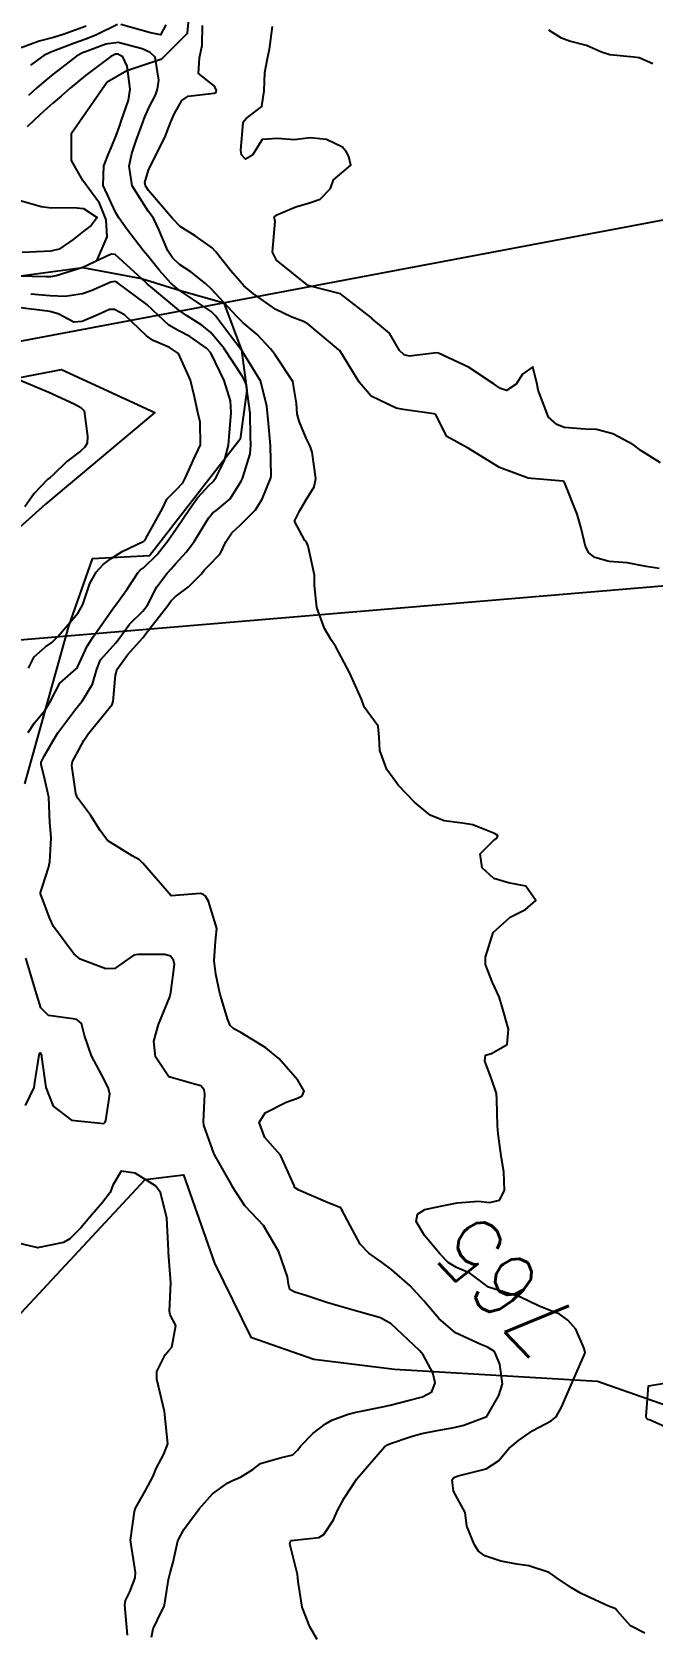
# Model space of a CAD drawing. Header units: metres. Extents: x 318500 to 325275, y 7408834 to 7428799.
# Drawn here: x 321737.2 to 321775.7, y 7423506.6 to 7423605.8 of the extents above; entities that cross this region are included whole.
import ezdxf
from ezdxf.enums import TextEntityAlignment as Align

# ---------------------------------------------------------------- set-up
doc = ezdxf.new("R2010")
doc.units = ezdxf.units.M
doc.header["$MEASUREMENT"] = 0
doc.linetypes.add('CONTINUO', pattern=[0])
for name, color, linetype in [('Cotas', 45, 'Continuous'), ('Curvas de Nivel 1m', 11, 'Continuous'), ('Curvas de Nivel 5m', 15, 'Continuous'), ('Hidrografia', 140, 'Continuous'), ('TEXTO', 45, 'Continuous')]:
    doc.layers.add(name, color=color, linetype=linetype)
doc.styles.add('Style-STANDARD', font='STANDARD.shx')

msp = doc.modelspace()

# ---------------------------------------------------------------- linework, layer by layer
at = {"layer": 'Curvas de Nivel 1m', "flags": 128}
for points, elevation in [([(321740.558, 7423606.161), (321739.204, 7423605.677), (321738.547, 7423605.476), (321737.658, 7423605.234), (321736.537, 7423604.821)], 767), ([(321742.507, 7423606.281), (321741.215, 7423605.635), (321740.546, 7423605.372), (321739.776, 7423605.087), (321738.534, 7423604.611), (321738.338, 7423604.537), (321737.935, 7423604.346), (321737.117, 7423603.761)], 766), ([(321745.517, 7423606.246), (321745.169, 7423605.632), (321744.552, 7423605.757), (321742.709, 7423606.279)], 766), ([(321776.121, 7423572.534), (321775.304, 7423572.661), (321774.125, 7423572.886), (321773.027, 7423572.97), (321772.13, 7423573.203), (321771.747, 7423573.499), (321771.546, 7423573.889), (321771.284, 7423575.032), (321771.034, 7423575.901), (321770.269, 7423577.829), (321770.222, 7423577.91), (321770.19, 7423577.933), (321770.156, 7423577.945), (321768.192, 7423578.105), (321767.996, 7423578.138), (321766.203, 7423578.802), (321764.273, 7423579.989), (321764.242, 7423580.012), (321764.22, 7423580.016), (321762.937, 7423580.719), (321762.289, 7423582.019), (321762.241, 7423582.086), (321762.143, 7423582.12), (321760.245, 7423582.385), (321759.81, 7423582.483), (321758.257, 7423583.227), (321757.503, 7423584.082), (321756.299, 7423586.045), (321756.25, 7423586.1), (321754.316, 7423587.703), (321754.052, 7423587.859), (321753.286, 7423588.136), (321752.327, 7423588.591), (321750.946, 7423589.566), (321750.348, 7423590.065), (321750.236, 7423590.181), (321749.548, 7423591.002), (321748.595, 7423592.198), (321748.382, 7423592.431), (321747.338, 7423593.169), (321746.393, 7423593.743), (321745.93, 7423594.237), (321744.426, 7423595.979), (321744.242, 7423596.262), (321744.212, 7423596.482), (321744.44, 7423597.248), (321744.922, 7423598.253), (321745.444, 7423599.267), (321745.826, 7423600.24), (321746.019, 7423600.705), (321746.5, 7423601.558), (321746.892, 7423601.836), (321748.507, 7423602.012), (321748.629, 7423602.078), (321748.656, 7423602.199), (321748.513, 7423602.468), (321747.545, 7423603.239), (321747.589, 7423604.214), (321747.77, 7423604.983), (321747.783, 7423606.212)], 766), ([(321776.209, 7423579.079), (321774.972, 7423579.849), (321774.538, 7423580.17), (321774.225, 7423580.36), (321773.246, 7423580.891), (321772.233, 7423581.147), (321771.518, 7423581.182), (321770.234, 7423581.281), (321769.772, 7423581.453), (321769.248, 7423581.925), (321768.612, 7423583.588), (321768.551, 7423583.936), (321768.286, 7423585.032), (321767.646, 7423584.583), (321767.246, 7423583.955), (321766.652, 7423583.576), (321766.266, 7423583.703), (321765.872, 7423583.974), (321764.285, 7423585.019), (321762.422, 7423585.894), (321762.298, 7423585.904), (321760.623, 7423585.709), (321760.296, 7423585.78), (321760.011, 7423586.044), (321759.394, 7423587.137), (321758.32, 7423588.02), (321758.297, 7423588.048), (321758.278, 7423588.071), (321756.342, 7423589.559), (321754.412, 7423590.057), (321754.349, 7423590.075), (321754.285, 7423590.121), (321752.373, 7423591.653), (321752.118, 7423592.154), (321752.291, 7423594.044), (321752.282, 7423594.152), (321752.226, 7423594.329), (321752.405, 7423594.459), (321753.573, 7423594.972), (321754.416, 7423595.215), (321755.088, 7423595.446), (321755.718, 7423596.107), (321755.904, 7423596.636), (321756.445, 7423597.1), (321756.993, 7423597.551), (321756.858, 7423598.094), (321756.716, 7423598.349), (321756.466, 7423598.665), (321755.487, 7423599.132), (321754.467, 7423599.247), (321753.471, 7423599.128), (321752.466, 7423599.193), (321751.496, 7423599.133), (321750.889, 7423598.173), (321750.447, 7423597.928), (321750.203, 7423598.182), (321750.158, 7423598.48), (321750.308, 7423600.182), (321750.365, 7423600.298), (321750.484, 7423600.436), (321751.466, 7423601.195), (321751.612, 7423602.163), (321751.656, 7423603.298), (321751.826, 7423604.161), (321751.945, 7423604.753), (321752.123, 7423606.157)], 767), ([(321775.722, 7423603.842), (321774.885, 7423604.197), (321774.544, 7423604.255), (321773.052, 7423604.39), (321772.547, 7423604.552), (321771.614, 7423604.963), (321770.553, 7423605.24), (321770.056, 7423605.418), (321769.283, 7423605.929)], 768), ([(321754.89, 7423506.095), (321754.454, 7423506.89), (321753.963, 7423508.109), (321753.713, 7423509.684), (321753.67, 7423510.116), (321753.305, 7423511.607), (321753.212, 7423512.025), (321753.222, 7423512.121), (321753.248, 7423512.184), (321753.312, 7423512.233), (321755.004, 7423512.413), (321755.318, 7423512.602), (321755.91, 7423513.512), (321756.163, 7423514.088), (321756.569, 7423514.864), (321757.37, 7423516.07), (321759.08, 7423518.045), (321759.265, 7423518.169), (321759.393, 7423518.223), (321760.735, 7423518.692), (321761.403, 7423518.873), (321762.353, 7423519.058), (321763.409, 7423519.239), (321764.005, 7423519.387), (321765.42, 7423519.933), (321765.436, 7423519.944), (321765.452, 7423519.96), (321766.171, 7423521.221), (321766.394, 7423521.951), (321766.236, 7423523.178), (321765.894, 7423523.956), (321765.474, 7423524.237), (321765.05, 7423524.392), (321763.487, 7423525.111), (321762.444, 7423526.006), (321761.516, 7423527.096), (321760.663, 7423528.029), (321759.54, 7423529.025), (321758.944, 7423529.449), (321758.099, 7423530.062), (321757.558, 7423530.624), (321756.775, 7423532.082), (321756.366, 7423532.866), (321755.591, 7423533.188), (321753.757, 7423533.96), (321753.599, 7423534.064), (321753.565, 7423534.086), (321753.521, 7423534.121), (321753.469, 7423534.255), (321752.618, 7423536.135), (321751.646, 7423537.242), (321751.311, 7423538.155), (321751.666, 7423538.758), (321752.978, 7423539.435), (321753.675, 7423539.669), (321753.971, 7423539.823), (321754.091, 7423540.116), (321753.69, 7423540.78), (321752.524, 7423542.138), (321751.72, 7423542.804), (321750.159, 7423543.748), (321749.737, 7423543.981), (321749.492, 7423544.182), (321749.332, 7423544.596), (321748.861, 7423546.189), (321748.61, 7423547.359), (321748.51, 7423548.193), (321748.589, 7423549.411), (321748.675, 7423550.191), (321748.149, 7423551.885), (321747.963, 7423552.199), (321747.842, 7423552.311), (321747.67, 7423552.375), (321745.84, 7423552.23), (321744.087, 7423554.257), (321743.873, 7423554.456), (321743.427, 7423554.714), (321741.891, 7423555.648), (321741.436, 7423556.287), (321740.836, 7423557.223), (321740.029, 7423558.308), (321739.924, 7423558.574), (321739.672, 7423560.314), (321739.718, 7423560.55), (321739.961, 7423561.018), (321740.425, 7423561.851), (321740.707, 7423562.299), (321741.996, 7423563.869), (321742.179, 7423564.097), (321742.235, 7423564.278), (321742.38, 7423565.921), (321742.499, 7423566.275), (321743.133, 7423567.18), (321744.059, 7423568.213), (321744.082, 7423568.237), (321744.109, 7423568.259), (321744.234, 7423568.43), (321745.639, 7423570.237), (321745.82, 7423570.497), (321746.088, 7423570.774), (321746.923, 7423571.392), (321747.714, 7423572.206), (321747.89, 7423572.427), (321748.117, 7423572.656), (321748.881, 7423573.44), (321749.24, 7423574.189), (321749.596, 7423574.735), (321750.151, 7423575.232), (321751.073, 7423576.166), (321751.492, 7423576.839), (321752.029, 7423578.152), (321752.055, 7423578.289), (321752.01, 7423580.153), (321751.856, 7423581.775), (321751.817, 7423582.156), (321751.783, 7423582.621), (321751.384, 7423584.163), (321750.297, 7423585.956), (321750.13, 7423586.182), (321749.531, 7423586.964), (321748.586, 7423588.197), (321748.324, 7423588.462), (321747.571, 7423588.972), (321746.344, 7423589.798), (321745.823, 7423590.238), (321745.125, 7423591.015), (321744.367, 7423591.941), (321744.105, 7423592.263), (321743.09, 7423593.573), (321742.595, 7423594.278), (321742.405, 7423594.589), (321741.626, 7423596.292), (321741.656, 7423597.506), (321741.969, 7423598.287), (321742.12, 7423598.62), (321742.468, 7423599.488), (321742.678, 7423600.077), (321742.747, 7423600.277), (321743.19, 7423601.583), (321743.301, 7423602.272), (321743.103, 7423603.695), (321742.851, 7423604.277), (321742.532, 7423604.443), (321742.384, 7423604.431), (321742.092, 7423604.287), (321740.518, 7423603.12), (321739.582, 7423602.324), (321739.013, 7423601.821), (321738.496, 7423601.388), (321737.936, 7423600.897), (321737.362, 7423600.351), (321736.899, 7423599.93)], 764), ([(321736.415, 7423595.386), (321737.769, 7423594.987), (321738.408, 7423594.905), (321739.804, 7423594.924), (321740.408, 7423594.864), (321741.245, 7423594.297), (321740.883, 7423593.812), (321740.387, 7423593.428), (321739.754, 7423592.945), (321738.896, 7423592.332), (321738.369, 7423592.223), (321736.602, 7423592.123)], 764), ([(321744.621, 7423506.236), (321744.715, 7423506.758), (321745.255, 7423507.873), (321745.391, 7423508.095), (321745.437, 7423508.227), (321745.682, 7423509.826), (321745.782, 7423510.223), (321745.959, 7423510.883), (321746.252, 7423512.216), (321746.621, 7423512.91), (321747.335, 7423513.86), (321747.481, 7423514.054), (321747.588, 7423514.196), (321748.403, 7423515.136), (321749.365, 7423515.807), (321749.606, 7423515.928), (321750.148, 7423516.162), (321750.898, 7423516.632), (321751.379, 7423517.003), (321752.609, 7423517.358), (321753.384, 7423517.554), (321753.669, 7423517.835), (321753.881, 7423518.115), (321754.631, 7423518.878), (321755.411, 7423519.476), (321755.805, 7423519.703), (321756.817, 7423520.079), (321757.298, 7423520.196), (321757.422, 7423520.219), (321758.956, 7423520.518), (321759.429, 7423520.627), (321760.551, 7423520.911), (321761.437, 7423521.146), (321762.006, 7423521.447), (321762.219, 7423522.008), (321762.076, 7423522.631), (321761.467, 7423523.746), (321761.256, 7423524.022), (321759.495, 7423525.675), (321758.836, 7423526.05), (321757.505, 7423526.43), (321756.207, 7423526.786), (321755.509, 7423526.99), (321754.193, 7423527.433), (321753.515, 7423527.633), (321753.203, 7423527.811), (321753.111, 7423528.126), (321753.067, 7423528.587), (321752.52, 7423530.135), (321751.574, 7423531.765), (321751.222, 7423532.155), (321750.416, 7423532.995), (321749.653, 7423534.179), (321749.601, 7423534.276), (321748.501, 7423536.191), (321747.865, 7423537.99), (321747.843, 7423538.198), (321747.929, 7423539.946), (321747.897, 7423540.198), (321747.684, 7423540.444), (321747.362, 7423540.528), (321745.692, 7423540.999), (321744.869, 7423542.243), (321744.762, 7423543.207), (321745.05, 7423544.24), (321745.757, 7423545.968), (321745.828, 7423546.229), (321746.039, 7423547.974), (321745.994, 7423548.227), (321745.794, 7423548.488), (321745.447, 7423548.583), (321743.795, 7423548.59), (321743.522, 7423548.534), (321743.132, 7423548.267), (321742.347, 7423547.709), (321741.781, 7423547.702), (321740.189, 7423548.304), (321739.795, 7423548.621), (321738.548, 7423550.329), (321738.318, 7423550.826), (321737.837, 7423552.084), (321737.743, 7423552.341), (321737.742, 7423552.44), (321737.847, 7423552.805), (321738.228, 7423553.971), (321738.305, 7423554.333), (321738.402, 7423555.823), (321738.352, 7423556.333), (321738.319, 7423556.749), (321738.247, 7423558.335), (321737.941, 7423559.708), (321737.768, 7423560.342), (321737.776, 7423560.519), (321737.958, 7423560.881), (321738.49, 7423561.814), (321738.812, 7423562.328), (321739.996, 7423563.914), (321740.318, 7423564.305), (321740.951, 7423565.361), (321741.223, 7423566.292), (321741.466, 7423566.861), (321742.049, 7423567.533), (321742.41, 7423567.921), (321742.667, 7423568.274), (321743.255, 7423569.081), (321744.076, 7423569.875), (321744.371, 7423570.256), (321744.961, 7423571.383), (321745.6, 7423572.238), (321745.84, 7423572.508), (321746.119, 7423572.816), (321746.789, 7423573.561), (321747.265, 7423574.213), (321748.154, 7423575.648), (321748.4, 7423575.955), (321748.721, 7423576.194), (321749.501, 7423576.856), (321750.187, 7423577.948), (321750.262, 7423578.106), (321750.291, 7423578.178), (321750.738, 7423579.646), (321750.776, 7423580.172), (321750.767, 7423580.714), (321750.733, 7423582.173), (321750.486, 7423583.957), (321750.414, 7423584.178), (321750.274, 7423584.439), (321749.111, 7423586.192), (321748.31, 7423587.167), (321747.739, 7423587.634), (321746.788, 7423588.223), (321746.325, 7423588.551), (321744.695, 7423589.905), (321744.349, 7423590.192), (321744.275, 7423590.261), (321742.367, 7423592.005), (321742.11, 7423592.026), (321740.359, 7423591.203), (321738.71, 7423590.691), (321738.353, 7423590.631), (321738.078, 7423590.618), (321736.353, 7423590.665)], 763), ([(321736.975, 7423562.35), (321737.369, 7423562.963), (321737.994, 7423563.728), (321738.364, 7423564.335), (321738.933, 7423565.409), (321739.948, 7423566.311), (321739.996, 7423566.345), (321740.031, 7423566.403), (321740.633, 7423567.719), (321741.005, 7423568.296), (321742.075, 7423569.822), (321742.266, 7423570.09), (321742.416, 7423570.277), (321743.118, 7423571.247), (321743.773, 7423572.263), (321743.937, 7423572.437), (321744.115, 7423572.579), (321744.968, 7423573.407), (321745.627, 7423574.238), (321746.148, 7423574.982), (321746.983, 7423576.218), (321747.47, 7423576.911), (321748.182, 7423577.672), (321748.449, 7423577.935), (321748.641, 7423578.195), (321749.158, 7423579.239), (321749.399, 7423580.188), (321749.454, 7423580.962), (321749.556, 7423582.187), (321749.513, 7423582.926), (321749.119, 7423584.192), (321748.296, 7423585.91), (321748.041, 7423586.204), (321747.001, 7423586.914), (321746.31, 7423587.271), (321745.688, 7423587.614), (321745.034, 7423588.249), (321744.33, 7423588.904), (321742.495, 7423590.279), (321742.351, 7423590.341), (321742.092, 7423590.284), (321740.886, 7423589.758), (321740.339, 7423589.563), (321739.258, 7423589.405), (321738.337, 7423589.453), (321737.133, 7423589.557)], 762), ([(321736.996, 7423566.35), (321737.332, 7423567.056), (321738.05, 7423567.673), (321738.441, 7423567.947), (321738.828, 7423568.328), (321740.075, 7423569.777), (321740.35, 7423570.306), (321740.8, 7423571.599), (321741.18, 7423572.294), (321741.63, 7423572.774), (321742.123, 7423573.143), (321742.809, 7423573.594), (321744.139, 7423574.215), (321744.164, 7423574.236), (321744.186, 7423574.259), (321744.275, 7423574.391), (321745.294, 7423576.243), (321745.575, 7423576.833), (321746.178, 7423577.438), (321746.559, 7423577.85), (321746.755, 7423578.222), (321747.197, 7423579.223), (321747.653, 7423580.208), (321747.636, 7423581.611), (321747.493, 7423582.211), (321747.298, 7423583.171), (321747.03, 7423584.219), (321746.295, 7423585.868), (321745.744, 7423586.238), (321744.722, 7423586.671), (321744.307, 7423586.957), (321742.95, 7423588.274), (321742.325, 7423588.603), (321742.02, 7423588.59), (321741.34, 7423588.295), (321740.315, 7423587.85), (321739.805, 7423587.81), (321738.82, 7423588.333), (321738.322, 7423588.474), (321738.171, 7423588.493), (321736.325, 7423588.722)], 761), ([(321736.378, 7423584.25), (321738.257, 7423583.463), (321739.82, 7423582.742), (321740.243, 7423582.52), (321740.434, 7423582.307), (321740.659, 7423580.738), (321740.62, 7423580.304), (321740.477, 7423580.046), (321740.213, 7423579.812), (321739.364, 7423579.161), (321738.525, 7423578.335), (321738.342, 7423578.184), (321738.186, 7423578.062), (321737.34, 7423577.181), (321736.757, 7423576.354)], 761), ([(321736.797, 7423539.221), (321737.34, 7423540.343), (321737.388, 7423540.64), (321737.648, 7423542.341), (321737.66, 7423542.391), (321737.712, 7423542.481), (321737.789, 7423542.339), (321737.804, 7423542.243), (321738.054, 7423540.334), (321738.509, 7423539.168), (321739.66, 7423538.31), (321741.657, 7423538.111), (321741.753, 7423538.185), (321741.785, 7423538.279), (321742.03, 7423539.923), (321741.953, 7423540.277), (321741.688, 7423540.836), (321740.895, 7423542.292), (321740.471, 7423543.557), (321740.269, 7423544.302), (321739.98, 7423544.544), (321739.743, 7423544.601), (321738.222, 7423544.81), (321737.749, 7423545.284), (321737.415, 7423546.343), (321737.272, 7423546.841), (321736.833, 7423548.35)], 762), ([(321743.125, 7423506.358), (321742.962, 7423508.254), (321743.009, 7423508.509), (321743.272, 7423509.047), (321743.603, 7423509.929), (321743.628, 7423510.247), (321743.31, 7423512.25), (321743.559, 7423514.026), (321743.626, 7423514.247), (321744.251, 7423515.347), (321744.73, 7423516.236), (321744.907, 7423516.702), (321745.384, 7423517.585), (321745.64, 7423518.226), (321745.42, 7423520.23), (321744.948, 7423522.235), (321744.954, 7423522.728), (321745.463, 7423523.751), (321745.684, 7423524.01), (321745.887, 7423524.224), (321746.138, 7423525.572), (321745.78, 7423526.226), (321745.738, 7423526.462), (321745.828, 7423528.225), (321745.683, 7423530.093), (321745.667, 7423530.228), (321745.58, 7423532.23), (321745.177, 7423533.818), (321744.863, 7423534.241), (321743.611, 7423535.013), (321742.731, 7423535.151), (321742.221, 7423534.274), (321742.057, 7423533.814), (321741.589, 7423533.206), (321740.785, 7423532.292), (321740.231, 7423531.639), (321739.56, 7423530.944), (321739.15, 7423530.72), (321737.551, 7423530.392), (321737.479, 7423530.403), (321735.558, 7423530.874)], 762), ([(321777.406, 7423518.87), (321775.525, 7423519.722), (321775.419, 7423519.748), (321775.332, 7423519.831), (321775.31, 7423519.944), (321775.45, 7423521.83), (321777.454, 7423522.164)], 766)]:
    msp.add_lwpolyline(points, dxfattribs=dict(at, elevation=elevation))
at = {"layer": 'Curvas de Nivel 5m', "elevation": 765, "flags": 128}
msp.add_lwpolyline([(321775.24, 7423506.478), (321774.342, 7423506.939), (321773.525, 7423507.856), (321773.403, 7423507.999), (321773.263, 7423508.058), (321772.973, 7423508.154), (321771.276, 7423508.94), (321770.687, 7423509.294), (321769.793, 7423509.902), (321769.498, 7423510.113), (321769.293, 7423510.249), (321768.039, 7423510.671), (321767.298, 7423510.763), (321766.3, 7423510.95), (321765.303, 7423511.293), (321764.919, 7423511.578), (321764.652, 7423511.97), (321764.183, 7423513.121), (321764.074, 7423513.979), (321763.359, 7423515.287), (321763.28, 7423515.991), (321763.371, 7423516.134), (321763.643, 7423516.256), (321765.377, 7423516.686), (321766.154, 7423517.18), (321766.787, 7423517.946), (321767.118, 7423518.219), (321767.397, 7423518.43), (321768.276, 7423519.058), (321769.416, 7423519.649), (321769.722, 7423519.905), (321770.08, 7423520.551), (321770.655, 7423521.892), (321771.468, 7423523.724), (321771.517, 7423523.832), (321771.524, 7423523.879), (321771.474, 7423524.149), (321770.945, 7423525.341), (321770.453, 7423525.896), (321769.907, 7423526.305), (321769.508, 7423526.449), (321768.639, 7423526.797), (321767.521, 7423527.325), (321765.53, 7423527.96), (321764.379, 7423528.818), (321763.542, 7423529.17), (321763.033, 7423529.486), (321762.533, 7423530.005), (321761.567, 7423531.156), (321761.045, 7423532.025), (321761.13, 7423532.479), (321761.588, 7423532.772), (321762.555, 7423532.97), (321763.592, 7423533.183), (321764.912, 7423533.283), (321765.599, 7423533.212), (321766.212, 7423533.343), (321766.532, 7423533.951), (321766.477, 7423535.096), (321766.339, 7423535.953), (321766.139, 7423537.469), (321766.091, 7423537.956), (321766.054, 7423539.579), (321766.021, 7423539.957), (321765.695, 7423540.93), (321765.305, 7423541.966), (321765.35, 7423542.331), (321765.717, 7423542.437), (321766.681, 7423542.995), (321766.765, 7423543.95), (321766.374, 7423545.334), (321766.198, 7423545.956), (321765.773, 7423546.849), (321765.353, 7423547.967), (321765.337, 7423548.427), (321765.82, 7423549.96), (321766.877, 7423550.903), (321767.834, 7423551.37), (321768.459, 7423551.931), (321767.853, 7423552.828), (321766.767, 7423553.04), (321765.86, 7423553.307), (321765.141, 7423553.971), (321765.018, 7423554.838), (321765.896, 7423555.724), (321766.055, 7423555.801), (321766.101, 7423555.958), (321765.901, 7423556.094), (321764.56, 7423556.634), (321763.907, 7423556.739), (321762.788, 7423556.886), (321761.912, 7423557.238), (321760.944, 7423558.03), (321759.936, 7423559.074), (321759.225, 7423560.051), (321758.795, 7423561.231), (321758.754, 7423562.058), (321758.677, 7423562.749), (321757.996, 7423563.69), (321757.833, 7423563.907), (321757.773, 7423564.073), (321757.658, 7423564.423), (321756.916, 7423566.087), (321756.054, 7423567.671), (321755.777, 7423568.103), (321755.362, 7423568.812), (321754.878, 7423570.112), (321754.738, 7423571.476), (321754.734, 7423572.114), (321754.337, 7423573.918), (321754.249, 7423574.119), (321754.141, 7423574.26), (321753.484, 7423575.461), (321753.82, 7423576.125), (321753.949, 7423576.338), (321754.169, 7423576.734), (321754.706, 7423577.591), (321754.814, 7423578.114), (321754.583, 7423579.748), (321754.471, 7423580.117), (321754.225, 7423580.623), (321753.782, 7423581.673), (321753.66, 7423582.129), (321753.624, 7423582.755), (321753.389, 7423584.133), (321752.294, 7423585.778), (321751.999, 7423586.155), (321751.186, 7423587.044), (321750.316, 7423587.766), (321749.889, 7423588.184), (321748.345, 7423589.855), (321747.977, 7423590.206), (321747.066, 7423590.925), (321746.362, 7423591.385), (321745.919, 7423591.791), (321745.631, 7423592.241), (321745.084, 7423593.555), (321744.735, 7423594.255), (321744.407, 7423594.699), (321743.412, 7423596.27), (321743.226, 7423597.489), (321743.395, 7423598.271), (321743.661, 7423599.069), (321744.093, 7423600.264), (321744.203, 7423600.544), (321744.494, 7423601.178), (321744.863, 7423601.896), (321745, 7423602.253), (321745.082, 7423602.817), (321744.857, 7423604.255), (321744.534, 7423604.546), (321744.046, 7423604.756), (321742.543, 7423605.156), (321741.785, 7423605.047), (321740.534, 7423604.586), (321740.333, 7423604.513), (321739.964, 7423604.318), (321738.518, 7423603.189), (321738.051, 7423602.808), (321737.513, 7423602.35), (321736.989, 7423601.869)], dxfattribs=at)
at = {"layer": 'Hidrografia'}
for points, elevation in [([(321741.234, 7423591.615), (321741.873, 7423593.097), (321741.799, 7423594.164), (321741.394, 7423595.195), (321740.362, 7423596.593), (321739.662, 7423597.844), (321739.662, 7423599.537), (321741.875, 7423602.713), (321743.091, 7423603.412), (321745.265, 7423604.148), (321746.849, 7423605.731), (321747.107, 7423608.417)], 763), ([(321653.509, 7423562.717), (321656.263, 7423563.157), (321663.803, 7423564.999), (321669.045, 7423568.99), (321678.054, 7423574.065), (321689.829, 7423575.1), (321700.869, 7423578.869), (321710.255, 7423580.893), (321717.747, 7423580.455), (321734.62, 7423584.03), (321739.036, 7423584.874), (321744.823, 7423582.212), (321738.047, 7423576.526), (321733.092, 7423572.095), (321730.743, 7423568.481), (321729.077, 7423558.675), (321726.892, 7423551.154), (321723.646, 7423540.816), (321720.434, 7423532.561), (321718.397, 7423524.586), (321719.406, 7423516.106), (321721.192, 7423510.321), (321723.732, 7423504.324), (321729.065, 7423500)], 762)]:
    msp.add_lwpolyline(points, dxfattribs=dict(at, elevation=elevation))
for points in [[(321736.353, 7423590.665), (321740.359, 7423591.203), (321744.001, 7423590.511), (321746.344, 7423589.798), (321749.117, 7423589.019), (321750.213, 7423586.069), (321750.536, 7423583.598), (321750.115, 7423580.557), (321744.499, 7423573.308), (321740.949, 7423573.139), (321739.476, 7423568.943), (321736.745, 7423559.163)], [(321727.713, 7423516.904), (321744.237, 7423534.627), (321746.611, 7423534.914), (321748.531, 7423529.437), (321750.793, 7423524.851), (321754.7, 7423523.481), (321759.703, 7423522.865), (321772.293, 7423522.116), (321779.305, 7423519.665), (321787.72, 7423519.49), (321793.345, 7423525.477), (321800.182, 7423527.578), (321806.142, 7423529.504), (321811.402, 7423529.679), (321818.063, 7423529.504), (321827.004, 7423532.306), (321832.088, 7423532.656), (321841.73, 7423529.504)]]:
    msp.add_lwpolyline(points, dxfattribs=at)
at = {"layer": 'TEXTO', "linetype": 'CONTINUO'}
for points in [[(321644.968, 7423569.387, 0), (321925.1, 7423622.221, 0)], [(321648.324, 7423560.693, 0), (321939.477, 7423585.159, 0)]]:
    msp.add_polyline3d(points, dxfattribs=at)

# ---------------------------------------------------------------- texts
at = {"layer": 'Cotas', "style": 'Style-STANDARD'}
msp.add_text('765', height=4, rotation=133.83375, dxfattribs=at).set_placement((321766.576, 7423528.004, 765), align=Align.MIDDLE_CENTER)

doc.saveas('drawing.dxf')
